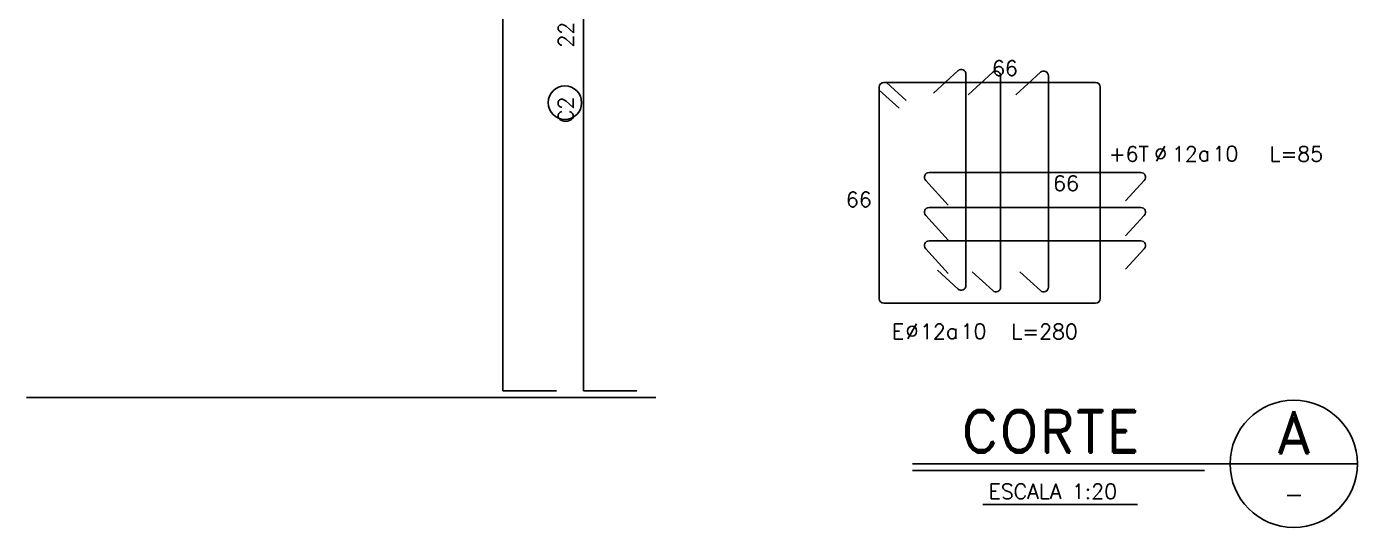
# Model space of a CAD drawing. Extents: x -9133 to 18268, y -11863 to 17290.
# Drawn here: x 3773 to 4767, y 1295 to 1670 of the extents above; entities that cross this region are included whole.
import ezdxf
from ezdxf.enums import TextEntityAlignment as Align

# ---------------------------------------------------------------- set-up
doc = ezdxf.new("R2010")
doc.units = 0
doc.header["$LTSCALE"] = 30
doc.header["$MEASUREMENT"] = 0
doc.layers.get('0').update_dxf_attribs({"linetype": 'CONTINUOUS'})
for name, color, linetype in [('EJEG$0$RLA-CORTES', 5, 'CONTINUOUS'), ('EJEG$0$RLA-COTAS2', 1, 'CONTINUOUS'), ('EJEG$0$RLA-FE', 7, 'CONTINUOUS')]:
    doc.layers.add(name, color=color, linetype=linetype)
doc.styles.add('EJEG$0$RomanS', font='romans.shx', dxfattribs={"height": 11.25})
doc.styles.add('EJEG$0$SIETE50', font='ROMAND.SHX', dxfattribs={"height": 31.5})

# ---------------------------------------------------------------- blocks, each defined once
blk = doc.blocks.new('EJEG$0$TITULO_CORTE')
at = {"layer": 'EJEG$0$RLA-CORTES', "color": 6}
for p, q in [((-45.82, -250), (286.21, -250)), ((-45.82, -255), (172.21, -255))]:
    blk.add_line(p, q, dxfattribs=at)
at = {"layer": 'EJEG$0$RLA-CORTES', "color": 3}
blk.add_line((6.57, -280.48), (122.1, -280.48), dxfattribs=at)
blk.add_circle((238.71, -250), 47.5, dxfattribs=at)
at = {"layer": 'EJEG$0$RLA-CORTES', "color": 6, "style": 'EJEG$0$SIETE50'}
blk.add_text('CORTE', height=31.5, dxfattribs=at).set_placement((-9.55, -241.42))
at = {"layer": 'EJEG$0$RLA-CORTES', "color": 6, "style": 'EJEG$0$SIETE50', "flags": 12}
blk.add_attdef('CORTE', text='', height=31.5, dxfattribs=at).set_placement((238.79, -226.4), align=Align.MIDDLE_CENTER)
at = {"layer": 'EJEG$0$RLA-CORTES', "color": 3, "style": 'EJEG$0$RomanS', "flags": 12}
blk.add_attdef('ESCALA', (10.88, -276.25), '', height=11.25, dxfattribs=at)
blk.add_attdef('PLANO', text='', height=13, dxfattribs=at).set_placement((238.87, -272.79), align=Align.MIDDLE)
blk = doc.blocks.new('*U53')
at = {"layer": 'EJEG$0$RLA-FE'}
for p, q in [((0, -40), (0, 0)), ((0, 0), (778.21, 0)), ((778.21, 0), (828.21, 0)), ((828.21, 0), (860, 0)), ((860, 0), (860, 0))]:
    blk.add_line(p, q, dxfattribs=at)
at = {"layer": 'EJEG$0$RLA-FE', "color": 2}
blk.add_circle((315.31, 13.77), 12.5, dxfattribs=at)
at = {"layer": 'EJEG$0$RLA-FE', "color": 3, "style": 'EJEG$0$RomanS', "flags": 8}
blk.add_attdef('LIN_FE', text='', height=11.25, dxfattribs=at).set_placement((319.78, 7.56), align=Align.RIGHT)
at = {"layer": 'EJEG$0$RLA-FE', "color": 3, "style": 'EJEG$0$RomanS'}
for tag, p, flags in [('IGUAL', (328.26, 7.66), 14), ('PHI', (345.59, 7.66), 14), ('DIAM', (356.45, 7.45), 12), ('MINUS', (378.47, 7.45), 13), ('MARK', (391.86, 7.45), 13), ('TEXTO_FE1', (397.39, 7.45), 8), ('TEXTO_FE2', (465.89, 7.46), 8), ('TIPO', (437.45, -75.66), 13), ('NVECES', (423.89, -94.6), 13), ('NUMFE', (426.77, -114.36), 13), ('NUM', (437.65, -133.26), 13)]:
    blk.add_attdef(tag, p, '', height=11.25, dxfattribs=dict(at, flags=flags))
blk = doc.blocks.new('*U111')
at = {"layer": 'EJEG$0$RLA-FE'}
for p, q in [((0, -40), (0, 0)), ((0, 0), (578.21, 0)), ((578.21, 0), (628.21, 0)), ((628.21, 0), (660, 0)), ((660, 0), (660, 0))]:
    blk.add_line(p, q, dxfattribs=at)
at = {"layer": 'EJEG$0$RLA-FE', "color": 2}
blk.add_circle((215.31, 13.77), 12.5, dxfattribs=at)
at = {"layer": 'EJEG$0$RLA-FE', "color": 3, "style": 'EJEG$0$RomanS', "flags": 8}
blk.add_attdef('LIN_FE', text='', height=11.25, dxfattribs=at).set_placement((219.78, 7.56), align=Align.RIGHT)
at = {"layer": 'EJEG$0$RLA-FE', "color": 3, "style": 'EJEG$0$RomanS'}
for tag, p, flags in [('IGUAL', (228.26, 7.66), 14), ('PHI', (245.59, 7.66), 14), ('DIAM', (256.45, 7.45), 12), ('MINUS', (278.47, 7.45), 13), ('MARK', (291.86, 7.45), 13), ('TEXTO_FE1', (297.39, 7.45), 8), ('TEXTO_FE2', (365.89, 7.46), 8), ('TIPO', (337.45, -75.66), 13), ('NVECES', (323.89, -94.6), 13), ('NUMFE', (326.77, -114.36), 13), ('NUM', (337.65, -133.26), 13)]:
    blk.add_attdef(tag, p, '', height=11.25, dxfattribs=dict(at, flags=flags))
blk = doc.blocks.new('*U36')
for p, q in [((10.31, 35), (25.06, 21.5)), ((5, 29.28), (19.75, 15.77))]:
    blk.add_line(p, q)
at = {"layer": 'EJEG$0$RLA-CORTES', "color": 0}
for p, q in [((5, 31.5), (5, -126.5)), ((166.5, 35), (8.5, 35)), ((170, -126.5), (170, 31.5)), ((8.5, -130), (166.5, -130))]:
    blk.add_line(p, q, dxfattribs=at)
for centre, start, end in [((8.5, 31.5), 90, 180), ((166.5, 31.5), 0, 90), ((8.5, -126.5), 180, 270), ((166.5, -126.5), 270, 0)]:
    blk.add_arc(centre, 3.5, start, end, dxfattribs=at)
at = {"layer": 'EJEG$0$RLA-FE', "color": 3, "style": 'EJEG$0$RomanS'}
for tag, flags, p in [('PARCIAL1', 8, (98.83, 39.99)), ('DIAM', 12, (45.02, -156.76))]:
    blk.add_attdef(tag, text='', height=11.25, dxfattribs=dict(at, flags=flags)).set_placement(p, align=Align.CENTER)
at = {"layer": 'EJEG$0$RLA-FE', "color": 3, "style": 'EJEG$0$RomanS', "flags": 8}
for tag, p in [('PARCIAL2', (-0.61, -58.14)), ('ESTRIBO', (23.52, -156.76))]:
    blk.add_attdef(tag, text='', height=11.25, dxfattribs=at).set_placement(p, align=Align.RIGHT)
at = {"layer": 'EJEG$0$RLA-FE', "color": 3, "style": 'EJEG$0$RomanS'}
for tag, p, flags in [('PHI', (24.72, -156.54), 12), ('A', (54.81, -156.54), 12), ('ESP', (65.66, -156.54), 12), ('TEXTO_FE1', (103.59, -156.76), 8), ('TIPO', (99.44, -210.23), 13), ('CORTE', (85.57, -229.16), 13), ('NUM', (93.46, -248.93), 13)]:
    blk.add_attdef(tag, p, '', height=11.25, dxfattribs=dict(at, flags=flags))
blk = doc.blocks.new('*U46')
at = {"layer": 'EJEG$0$RLA-CORTES', "color": 0}
for p, q in [((-2.36, 25.19), (-20.8, 8.31)), ((3.5, -135.4), (3.5, 22.6)), ((-17.69, -123.94), (-2.36, -137.98))]:
    blk.add_line(p, q, dxfattribs=at)
for centre, start, end in [((0, 22.6), 0, 132.47026), ((0, -135.4), 227.52974, 0)]:
    blk.add_arc(centre, 3.5, start, end, dxfattribs=at)
at = {"layer": 'EJEG$0$RLA-CORTES', "color": 3, "style": 'EJEG$0$RomanS', "flags": 12}
blk.add_attdef('ALT', text='', height=11.25, dxfattribs=at).set_placement((226.21, -214.96), align=Align.CENTER)
at = {"layer": 'EJEG$0$RLA-FE', "color": 3, "style": 'EJEG$0$RomanS', "flags": 8}
blk.add_attdef('TRABA', text='', height=11.25, dxfattribs=at).set_placement((78.52, -41.52), align=Align.RIGHT)
at = {"layer": 'EJEG$0$RLA-FE', "color": 3, "style": 'EJEG$0$RomanS'}
for tag, p, flags in [('PHI', (82.42, -41.31), 12), ('A', (115.13, -41.31), 12), ('ESP', (125.98, -41.31), 12), ('TEXTO_FE1', (168.55, -41.52), 8), ('PARCIAL1', (7.02, -63.37), 8), ('TIPO', (209.9, -160.28), 13), ('CORTE', (196.02, -179.22), 13), ('NUM', (205.25, -198.02), 13)]:
    blk.add_attdef(tag, p, '', height=11.25, dxfattribs=dict(at, flags=flags))
at = {"layer": 'EJEG$0$RLA-FE', "color": 3, "style": 'EJEG$0$RomanS', "flags": 12}
blk.add_attdef('DIAM', text='', height=11.25, dxfattribs=at).set_placement((105.34, -41.52), align=Align.CENTER)
blk = doc.blocks.new('*U47')
at = {"layer": 'EJEG$0$RLA-CORTES', "color": 0}
for p, q in [((-81.58, -58.76), (-64.7, -77.2)), ((79, -52.9), (-79, -52.9)), ((67.55, -74.09), (81.58, -58.76))]:
    blk.add_line(p, q, dxfattribs=at)
for centre, start, end in [((-79, -56.4), 90, 222.47026), ((79, -56.4), 317.52974, 90)]:
    blk.add_arc(centre, 3.5, start, end, dxfattribs=at)
at = {"layer": 'EJEG$0$RLA-CORTES', "color": 3, "style": 'EJEG$0$RomanS', "flags": 12}
blk.add_attdef('ALT', text='', height=11.25, dxfattribs=at).set_placement((226.21, -214.96), align=Align.CENTER)
at = {"layer": 'EJEG$0$RLA-FE', "color": 3, "style": 'EJEG$0$RomanS', "flags": 13}
for tag, p in [('TIPO', (209.9, -160.28)), ('CORTE', (196.02, -179.22)), ('NUM', (205.25, -198.02))]:
    blk.add_attdef(tag, p, '', height=11.25, dxfattribs=at)
blk = doc.blocks.new('*U113')
at = {"layer": 'EJEG$0$RLA-CORTES', "color": 0}
for p, q in [((-2.36, 25.19), (-20.8, 8.31)), ((3.5, -135.4), (3.5, 22.6)), ((-17.69, -123.94), (-2.36, -137.98))]:
    blk.add_line(p, q, dxfattribs=at)
for centre, start, end in [((0, 22.6), 0, 132.47026), ((0, -135.4), 227.52974, 0)]:
    blk.add_arc(centre, 3.5, start, end, dxfattribs=at)
at = {"layer": 'EJEG$0$RLA-CORTES', "color": 3, "style": 'EJEG$0$RomanS', "flags": 12}
blk.add_attdef('ALT', text='', height=11.25, dxfattribs=at).set_placement((226.21, -214.96), align=Align.CENTER)
at = {"layer": 'EJEG$0$RLA-FE', "color": 3, "style": 'EJEG$0$RomanS', "flags": 13}
for tag, p in [('TIPO', (209.9, -160.28)), ('CORTE', (196.02, -179.22)), ('NUM', (205.25, -198.02))]:
    blk.add_attdef(tag, p, '', height=11.25, dxfattribs=at)
blk = doc.blocks.new('EJEG')
at = {"layer": 'EJEG$0$RLA-COTAS2'}
blk.add_line((1642.61, -977), (2112.29, -977), dxfattribs=at)
at = {"layer": 'EJEG$0$RLA-CORTES'}
ref = blk.add_blockref('EJEG$0$TITULO_CORTE', (2349.72, -776.51), dxfattribs=at)
ref.add_attrib('ESCALA', 'ESCALA 1:20', (2360.59, -1052.77), dxfattribs={"color": 3, "height": 11.25, "style": 'EJEG$0$RomanS'})
ref.add_attrib('CORTE', 'A', dxfattribs={"color": 6, "height": 31.5, "style": 'EJEG$0$SIETE50'}).set_placement((2588.51, -1002.91), align=Align.MIDDLE_CENTER)
ref.add_attrib('PLANO', '-', dxfattribs={"color": 3, "height": 13, "style": 'EJEG$0$RomanS'}).set_placement((2588.58, -1049.31), align=Align.MIDDLE)
at = {"layer": 'EJEG$0$RLA-FE'}
for name, p in [('*U113', (2340.22, -757.96)), ('*U113', (2366.12, -759.14)), ('*U47', (2395.27, -755.99)), ('*U47', (2395.27, -782.12)), ('*U47', (2395.27, -807.02))]:
    blk.add_blockref(name, p, dxfattribs=at)
ref = blk.add_blockref('*U46', (2401.78, -759.14), dxfattribs=at)
ref.add_attrib('DIAM', '12', dxfattribs={"color": 3, "height": 11.25, "style": 'EJEG$0$RomanS'}).set_placement((2507.12, -800.66), align=Align.CENTER)
ref.add_attrib('TRABA', '+6T', dxfattribs={"color": 3, "height": 11.25, "style": 'EJEG$0$RomanS'}).set_placement((2480.3, -800.66), align=Align.RIGHT)
ref.add_attrib('TEXTO_FE1', 'L=85', (2570.33, -800.66), dxfattribs={"color": 3, "height": 11.25, "style": 'EJEG$0$RomanS'})
ref.add_attrib('PHI', '%%C', (2484.2, -800.45), dxfattribs={"color": 3, "height": 11.25, "style": 'EJEG$0$RomanS'})
ref.add_attrib('A', 'a', (2516.91, -800.45), dxfattribs={"color": 3, "height": 11.25, "style": 'EJEG$0$RomanS'})
ref.add_attrib('ESP', '10', (2527.76, -800.45), dxfattribs={"color": 3, "height": 11.25, "style": 'EJEG$0$RomanS'})
ref.add_attrib('PARCIAL1', '66', (2408.8, -822.51), dxfattribs={"color": 3, "height": 11.25, "style": 'EJEG$0$RomanS'})
ref = blk.add_blockref('*U36', (2274.04, -776.51), dxfattribs=at)
ref.add_attrib('DIAM', '12', dxfattribs={"color": 3, "height": 11.25, "style": 'EJEG$0$RomanS'}).set_placement((2319.06, -933.27), align=Align.CENTER)
ref.add_attrib('ESTRIBO', 'E', dxfattribs={"color": 3, "height": 11.25, "style": 'EJEG$0$RomanS'}).set_placement((2297.57, -933.27), align=Align.RIGHT)
ref.add_attrib('TEXTO_FE1', 'L=280', (2377.63, -933.27), dxfattribs={"color": 3, "height": 11.25, "style": 'EJEG$0$RomanS'})
ref.add_attrib('PHI', '%%C', (2298.76, -933.06), dxfattribs={"color": 3, "height": 11.25, "style": 'EJEG$0$RomanS'})
ref.add_attrib('A', 'a', (2328.85, -933.06), dxfattribs={"color": 3, "height": 11.25, "style": 'EJEG$0$RomanS'})
ref.add_attrib('ESP', '10', (2339.7, -933.06), dxfattribs={"color": 3, "height": 11.25, "style": 'EJEG$0$RomanS'})
ref.add_attrib('PARCIAL1', '66', dxfattribs={"color": 3, "height": 11.25, "style": 'EJEG$0$RomanS'}).set_placement((2372.87, -736.53), align=Align.CENTER)
ref.add_attrib('PARCIAL2', '66', dxfattribs={"color": 3, "height": 11.25, "style": 'EJEG$0$RomanS'}).set_placement((2273.43, -834.65), align=Align.RIGHT)
ref = blk.add_blockref('*U53', (1998.18, -972), dxfattribs=dict(at, rotation=90))
ref.add_attrib('DIAM', '22', (1990.73, -615.55), dxfattribs={"color": 3, "height": 11.25, "rotation": 90, "style": 'EJEG$0$RomanS'})
ref.add_attrib('LIN_FE', 'C1', dxfattribs={"color": 3, "height": 11.25, "rotation": 90, "style": 'EJEG$0$RomanS'}).set_placement((1990.62, -652.22), align=Align.RIGHT)
ref.add_attrib('TEXTO_FE1', 'L=900', (1990.73, -574.61), dxfattribs={"color": 3, "height": 11.25, "rotation": 90, "style": 'EJEG$0$RomanS'})
ref.add_attrib('TEXTO_FE2', '(40+860)', (1990.71, -506.11), dxfattribs={"color": 3, "height": 11.25, "rotation": 90, "style": 'EJEG$0$RomanS'})
ref = blk.add_blockref('*U111', (2058.18, -972), dxfattribs=dict(at, rotation=90))
ref.add_attrib('DIAM', '22', (2050.73, -715.55), dxfattribs={"color": 3, "height": 11.25, "rotation": 90, "style": 'EJEG$0$RomanS'})
ref.add_attrib('LIN_FE', 'C2', dxfattribs={"color": 3, "height": 11.25, "rotation": 90, "style": 'EJEG$0$RomanS'}).set_placement((2050.62, -752.22), align=Align.RIGHT)
ref.add_attrib('TEXTO_FE1', 'L=700', (2050.73, -674.61), dxfattribs={"color": 3, "height": 11.25, "rotation": 90, "style": 'EJEG$0$RomanS'})
ref.add_attrib('TEXTO_FE2', '(40+660)', (2050.71, -606.11), dxfattribs={"color": 3, "height": 11.25, "rotation": 90, "style": 'EJEG$0$RomanS'})

msp = doc.modelspace()

# ---------------------------------------------------------------- block references
msp.add_blockref('EJEG', (2130.72, 2369.47))

doc.saveas('drawing.dxf')
